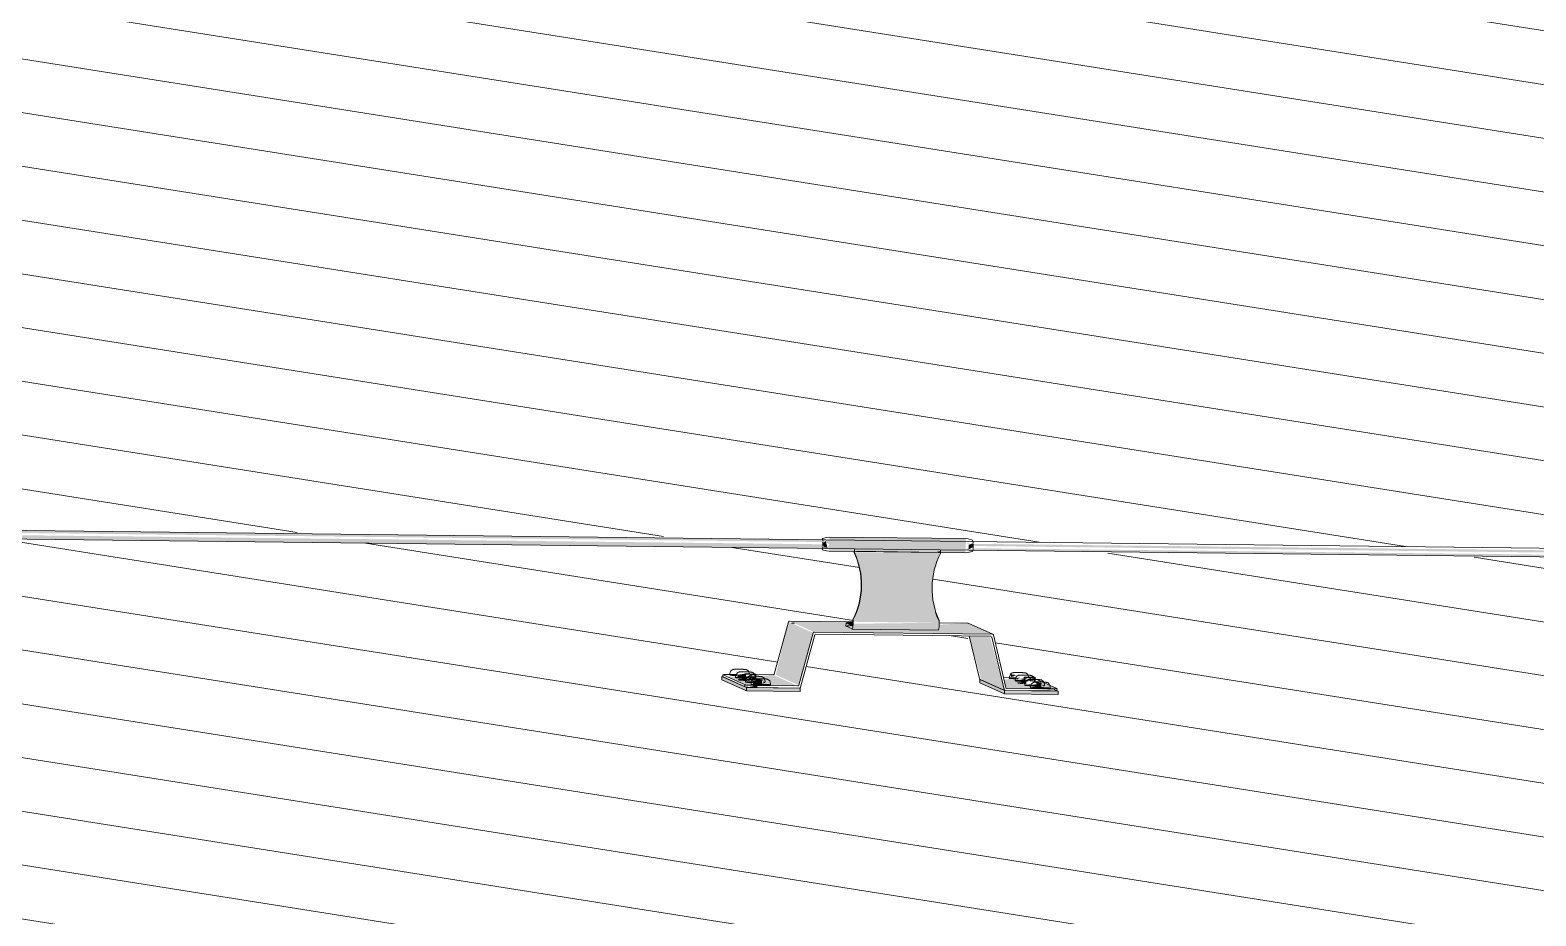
# Model space of a CAD drawing. Header units: millimetres. Extents: x -2361666 to -2009843, y -375 to 29863.
# Drawn here: x -2322538 to -2321146, y 10234 to 11052 of the extents above; entities that cross this region are included whole.
import ezdxf

# ---------------------------------------------------------------- set-up
doc = ezdxf.new("R2010")
doc.units = ezdxf.units.MM
doc.layers.add('A-ROOF-PATT', color=132, linetype='Continuous', lineweight=5)
doc.layers.add('Q-SPCQ', color=91, linetype='Continuous', lineweight=5)

# ---------------------------------------------------------------- blocks, each defined once
blk = doc.blocks.new('Static Line_Sayfa_Metal Deck_Pan Mount - Up to 15 _ pitch - Max 2 Users-1848369-SOUTH EAST - PART B')
at = {"layer": 'Q-SPCQ'}
h = blk.add_hatch(color=256, dxfattribs=at)
h.paths.add_polyline_path([(-2316066.9, 10506.4), (-2316066.8, 10510.2), (-2316069.1, 10508.3), (-2316069.1, 10507), (-2316073.4, 10509.5), (-2316073.4, 10510.3), (-2321666.2, 10573.5), (-2321667.6, 10572.7), (-2321670.3, 10574.5), (-2321672.7, 10572.2), (-2321672.6, 10571.8), (-2316067.5, 10506.4)])
h.paths.add_polyline_path([(-2321798.7, 10573.2), (-2321798.6, 10577), (-2321800.9, 10575), (-2321800.9, 10573.9), (-2321805.2, 10576.1), (-2321805.3, 10577.1), (-2327398, 10640.2), (-2327399.9, 10639.5), (-2327402.2, 10641.3), (-2327404.5, 10639), (-2327404.5, 10638.6), (-2321799.3, 10573.2)])
h.paths.add_polyline_path([(-2327530.6, 10640.1), (-2327530.4, 10643.9), (-2327532.7, 10641.8), (-2327532.7, 10640.7), (-2327537.1, 10642.9), (-2327537.1, 10643.9), (-2333129.9, 10707), (-2333132.1, 10706.3), (-2333134, 10708.2), (-2333136.3, 10705.8), (-2333136.3, 10705.4), (-2327531.1, 10640.1)])
h.paths.add_polyline_path([(-2333262.4, 10706.9), (-2333262.3, 10710.7), (-2333264.6, 10708.5), (-2333266.6, 10707.8), (-2333268.9, 10709.8), (-2333268.9, 10710.8), (-2338861.7, 10773.7), (-2338862.7, 10773.2), (-2338865.8, 10775), (-2338868.2, 10772.6), (-2338868.1, 10772.3), (-2333263, 10706.9)])
h.paths.add_polyline_path([(-2338994.2, 10773.7), (-2338994.1, 10777.5), (-2338996.4, 10775.3), (-2338998, 10774.6), (-2339000.7, 10777.2), (-2339000.8, 10777.6), (-2344593.5, 10840.9), (-2344594.6, 10840.1), (-2344597.7, 10841.9), (-2344600, 10839.4), (-2344600, 10839.1), (-2338994.8, 10773.8)])
h.paths.add_polyline_path([(-2344726.1, 10840.6), (-2344725.9, 10844.4), (-2344728.2, 10842.4), (-2344729.4, 10841.4), (-2344732.6, 10844), (-2344732.6, 10844.5), (-2350325.4, 10907.7), (-2350326.4, 10906.9), (-2350327.7, 10905.9), (-2344726.6, 10840.6)])
h = blk.add_hatch(color=256, dxfattribs=at)
h.paths.add_polyline_path([(-2316066.7, 10510.2), (-2316067.2, 10514.4), (-2321672.5, 10577.6), (-2321670.3, 10578.6), (-2321666.1, 10576.5), (-2321666.1, 10575.5), (-2316073.4, 10512.3), (-2316073.3, 10512.9), (-2316069, 10511.3), (-2316066.8, 10510.2)])
h.paths.add_polyline_path([(-2321798.6, 10577), (-2321799.1, 10581.2), (-2327404.4, 10644.4), (-2327402.1, 10645.4), (-2327398, 10643.4), (-2327398, 10642.3), (-2321805.2, 10579.2), (-2321805.2, 10579.7), (-2321800.8, 10578.1), (-2321798.6, 10577)])
h.paths.add_polyline_path([(-2327530.4, 10643.9), (-2327530.9, 10648.1), (-2333136.2, 10711.3), (-2333133.9, 10712.3), (-2333129.8, 10709.4), (-2333129.8, 10709.2), (-2327537, 10646.1), (-2327537, 10646.5), (-2327532.7, 10644.9), (-2327530.4, 10643.9)])
h.paths.add_polyline_path([(-2333262.2, 10710.7), (-2333262.8, 10714.9), (-2338868, 10778.1), (-2338865.8, 10779.1), (-2338861.7, 10776.4), (-2338861.6, 10776), (-2333268.9, 10713), (-2333268.8, 10713.4), (-2333264.5, 10711.8), (-2333262.3, 10710.7)])
h.paths.add_polyline_path([(-2338994.1, 10777.5), (-2338994.6, 10781.7), (-2344599.9, 10844.9), (-2344597.6, 10845.9), (-2344593.5, 10843.3), (-2344593.1, 10842.8), (-2339000.7, 10779.6), (-2339000.7, 10780.2), (-2338996.3, 10778.6), (-2338994.1, 10777.5)])
h.paths.add_polyline_path([(-2344725.9, 10844.4), (-2344726.4, 10848.6), (-2350325.3, 10911.7), (-2350325.3, 10909.7), (-2344732.5, 10846.5), (-2344732.5, 10847), (-2344728.2, 10845.4), (-2344725.9, 10844.4)])
for points in [[(-2321800.9, 10573.9), (-2321802.3, 10580), (-2321805.2, 10578.2), (-2321803.8, 10574.3)], [(-2321673.3, 10569.3), (-2321672.8, 10580.2), (-2321673.1, 10582.3), (-2321799.1, 10583.7), (-2321799, 10572.2), (-2321798.6, 10570.7), (-2321696.2, 10569.5)], [(-2321670.4, 10572.4), (-2321666.2, 10574.5), (-2321666.1, 10578.1), (-2321670.3, 10576.6), (-2321670.4, 10572.7)], [(-2321697.5, 10504.6), (-2321702.7, 10522.8), (-2321704.1, 10538.4), (-2321702.1, 10553.5), (-2321696.4, 10569.6), (-2321775.6, 10569.6), (-2321770.7, 10553.5), (-2321769.2, 10538.4), (-2321771.6, 10521.7), (-2321777, 10505.5), (-2321739.8, 10505.1)], [(-2321696.4, 10569.6), (-2321696.4, 10570.7), (-2321702.1, 10569.7)], [(-2321827.3, 10447), (-2321814, 10495.3), (-2321836.9, 10505.5), (-2321848.6, 10456.5), (-2321828.3, 10447.4)], [(-2321648.4, 10494.1), (-2321671.2, 10504.3), (-2321697.6, 10502.8), (-2321698.4, 10498.1), (-2321777.3, 10501.1), (-2321777.9, 10501.9), (-2321783.5, 10504.4), (-2321777.1, 10505.5), (-2321834.3, 10505.5), (-2321813.1, 10496), (-2321697.5, 10494.7)], [(-2321777.2, 10501.8), (-2321777.9, 10504.6), (-2321783.5, 10504.4), (-2321777.3, 10501.8)], [(-2321698.3, 10498.1), (-2321698.4, 10504.6), (-2321777.1, 10503.7), (-2321777, 10499), (-2321698.4, 10498.1)], [(-2321637.4, 10442.8), (-2321650.7, 10492.1), (-2321669.6, 10492.1), (-2321658.6, 10452.2)], [(-2321875.7, 10441.8), (-2321875.7, 10444.8), (-2321898.5, 10455), (-2321897.3, 10451.5), (-2321881.1, 10444.2)], [(-2321884.5, 10457.1), (-2321884.7, 10457.7), (-2321884.7, 10457.1)], [(-2321875.7, 10454.6), (-2321876.8, 10457.5), (-2321884.3, 10456.5), (-2321883.9, 10454.9), (-2321876.5, 10454.7)], [(-2321874.8, 10450.9), (-2321866.6, 10452.3), (-2321875.4, 10453.2)], [(-2321873.6, 10453.3), (-2321871.4, 10456.9), (-2321875.3, 10454.7), (-2321874.6, 10453.5)], [(-2321588.7, 10443.9), (-2321613.5, 10453.2), (-2321613.2, 10450.5), (-2321603.1, 10448.1), (-2321603.1, 10445.2), (-2321616.5, 10447.8), (-2321618.3, 10453.2), (-2321626.4, 10453.5), (-2321637.6, 10452), (-2321634.9, 10444), (-2321593.2, 10444)], [(-2321630.9, 10454.3), (-2321626.4, 10456.3), (-2321631.6, 10457)], [(-2321625.6, 10451.9), (-2321623.1, 10454.2), (-2321626.1, 10453.5), (-2321625.7, 10452.2)], [(-2321615.2, 10450.6), (-2321613.2, 10453.9), (-2321617, 10451.7), (-2321616.4, 10450.6)], [(-2321876.8, 10445.3), (-2321876.8, 10447.3), (-2321878.9, 10446.2)], [(-2321865.7, 10444.7), (-2321865.7, 10446.7), (-2321875.7, 10444.8)], [(-2321861.3, 10448.2), (-2321861.4, 10451.1), (-2321870.2, 10450.9), (-2321869.6, 10448.5), (-2321861.4, 10448.2)], [(-2321637.3, 10439), (-2321638.9, 10442.8), (-2321660.1, 10452.2), (-2321660.1, 10449.2), (-2321637.4, 10439.1)], [(-2321611.9, 10447.7), (-2321612.1, 10448.3), (-2321612.1, 10447.7)], [(-2321603, 10445.2), (-2321603.1, 10448.1), (-2321611.8, 10447.4), (-2321611.3, 10445.5), (-2321603.1, 10445.2)]]:
    blk.add_hatch(color=256, dxfattribs=at).paths.add_polyline_path(points)
h = blk.add_hatch(color=256, dxfattribs=at)
h.paths.add_polyline_path([(-2321666.8, 10570.5), (-2321667, 10571.7), (-2321672.6, 10570.5)])
h.paths.add_polyline_path([(-2321799, 10572), (-2321799.3, 10573.2), (-2321799.3, 10572)])
h.paths.add_polyline_path([(-2321666.9, 10579.7), (-2321667.1, 10580.9), (-2321667.1, 10579.7)])
h.paths.add_polyline_path([(-2321798.7, 10581.2), (-2321799.1, 10582.4), (-2321799.1, 10581.2)])
h = blk.add_hatch(color=256, dxfattribs=at)
h.paths.add_polyline_path([(-2321597.5, 10441.6), (-2321597.5, 10443.6), (-2321622.6, 10441.8)])
h.paths.add_polyline_path([(-2321637.4, 10442.8), (-2321635.9, 10444.8), (-2321637.7, 10443.9)])
h.paths.add_polyline_path([(-2321826.8, 10444.2), (-2321830.6, 10446.3), (-2321827.3, 10444.2)])
h.paths.add_polyline_path([(-2321650, 10492.1), (-2321649.7, 10494.1), (-2321650.7, 10492.1)])
h = blk.add_hatch(color=256, dxfattribs=at)
h.paths.add_polyline_path([(-2321828.3, 10446.2), (-2321851.1, 10456.5), (-2321872.7, 10454.7), (-2321871.4, 10453), (-2321870.3, 10451.6), (-2321875.2, 10452.5), (-2321876.5, 10454.7), (-2321893.9, 10455), (-2321875.5, 10447.3), (-2321830.6, 10446.3)])
h.paths.add_polyline_path([(-2321861.3, 10448.2), (-2321870.2, 10450.9), (-2321870.3, 10451.3), (-2321861.4, 10451.1)])
h = blk.add_hatch(color=256, dxfattribs=at)
h.paths.add_polyline_path([(-2321587.6, 10438.4), (-2321587.6, 10441.4), (-2321637.3, 10441.4), (-2321637.3, 10439), (-2321622.6, 10438.9)])
h.paths.add_polyline_path([(-2321826, 10441.2), (-2321826, 10444.2), (-2321875.7, 10444.2), (-2321875.7, 10441.8), (-2321850.1, 10441.5)])
h = blk.add_hatch(color=256, dxfattribs=at)
h.paths.add_polyline_path([(-2321634.9, 10444), (-2321658.5, 10452.2), (-2321657.7, 10451.2), (-2321635.9, 10442.8), (-2321635, 10443.9)])
h.paths.add_polyline_path([(-2321587.6, 10441.4), (-2321597.5, 10444), (-2321597.5, 10443.6), (-2321597.5, 10441.6), (-2321588.7, 10441.5)])
for p, q in [((-2316003.3, 10513.7), (-2350327.7, 10913.9)), ((-2350327.7, 10905.9), (-2316003.4, 10505.7)), ((-2321801.4, 10583.5), (-2321805.7, 10582.5)), ((-2321799.1, 10583.7), (-2321801.4, 10583.5)), ((-2321673.2, 10582.3), (-2321799.1, 10583.7)), ((-2321673.2, 10582.3), (-2321670.9, 10582)), ((-2321666.6, 10580.9), (-2321670.9, 10582)), ((-2321805.8, 10572.1), (-2321801.6, 10571)), ((-2321799.3, 10570.7), (-2321801.6, 10571)), ((-2321799.3, 10570.7), (-2321673.3, 10569.3)), ((-2321776.2, 10570.7), (-2321776.2, 10569.6)), ((-2321776.2, 10569.6), (-2321775.9, 10569.4)), ((-2321775.9, 10570.6), (-2321775.7, 10572.6)), ((-2321775.9, 10569.4), (-2321775.9, 10570.6)), ((-2321696.4, 10569.6), (-2321775.9, 10570.6)), ((-2321696.2, 10571.6), (-2321696.4, 10569.6)), ((-2321696.4, 10569.6), (-2321696.4, 10568.5)), ((-2321673.3, 10569.3), (-2321671, 10569.5)), ((-2321671, 10569.5), (-2321666.7, 10570.5)), ((-2321850.1, 10457.2), (-2321836.9, 10505.5)), ((-2321835.9, 10506.2), (-2321777, 10505.5)), ((-2321831.3, 10504.2), (-2321834, 10504.2)), ((-2321814, 10495.3), (-2321827.3, 10447)), ((-2321648.4, 10494.1), (-2321813.1, 10496)), ((-2321783.6, 10504.5), (-2321783.7, 10501.5)), ((-2321783.6, 10501.4), (-2321777.9, 10498.9)), ((-2321777.9, 10501.9), (-2321783.5, 10504.4)), ((-2321777.9, 10498.8), (-2321698.4, 10497.9)), ((-2321777.3, 10507.6), (-2321777.4, 10505.6)), ((-2321777, 10507.5), (-2321777.3, 10507.6)), ((-2321777, 10505.5), (-2321777, 10507.5)), ((-2321697.9, 10506.7), (-2321697.5, 10506.6)), ((-2321697.5, 10506.6), (-2321697.5, 10504.6)), ((-2321697.5, 10504.6), (-2321671.2, 10504.3)), ((-2321648, 10494), (-2321670.8, 10504.2)), ((-2321825.8, 10445), (-2321812.5, 10493.3)), ((-2321811.6, 10494), (-2321650, 10492.1)), ((-2321660.3, 10453), (-2321669.7, 10492.6)), ((-2321649, 10491.3), (-2321637.4, 10442.8)), ((-2321635.9, 10444.8), (-2321647.4, 10493.3)), ((-2321898.5, 10452), (-2321898.5, 10455)), ((-2321875.7, 10444.8), (-2321898.5, 10455)), ((-2321897.4, 10456.6), (-2321897.4, 10454.6)), ((-2321876.8, 10447.3), (-2321897.3, 10456.5)), ((-2321876.8, 10445.3), (-2321897.3, 10454.5)), ((-2321890.9, 10457.6), (-2321890.9, 10456.3)), ((-2321888.5, 10456.9), (-2321884.4, 10456.8)), ((-2321885.7, 10455.2), (-2321885.7, 10453.9)), ((-2321877.2, 10452.8), (-2321882.6, 10452.1)), ((-2321877.2, 10457.4), (-2321877.3, 10452.8)), ((-2321872.7, 10457.5), (-2321877.2, 10457.4)), ((-2321877.2, 10457.4), (-2321876.5, 10457.1)), ((-2321876.5, 10457.1), (-2321876.6, 10452.5)), ((-2321876.5, 10457.1), (-2321871.4, 10456.9)), ((-2321867.6, 10457.2), (-2321872.7, 10457.5)), ((-2321871.5, 10453), (-2321871.4, 10456.9)), ((-2321871.5, 10456.7), (-2321851.1, 10456.5)), ((-2321871.4, 10456.9), (-2321866.9, 10457)), ((-2321867.6, 10457.2), (-2321867.7, 10452.7)), ((-2321867.7, 10453.6), (-2321867.7, 10454.9)), ((-2321866.9, 10457), (-2321867.6, 10457.2)), ((-2321861.7, 10451.7), (-2321867.4, 10452.7)), ((-2321866.9, 10457), (-2321867, 10452.4)), ((-2321638.5, 10454), (-2321626.2, 10453.8)), ((-2321632.6, 10454.6), (-2321632.7, 10453.2)), ((-2321618.9, 10454.3), (-2321619, 10449.8)), ((-2321614.5, 10454.4), (-2321618.9, 10454.3)), ((-2321618.9, 10454.3), (-2321618.3, 10454.1)), ((-2321618.3, 10454.1), (-2321618.4, 10449.5)), ((-2321618.3, 10454.1), (-2321613.2, 10453.9)), ((-2321609.3, 10454.2), (-2321614.5, 10454.4)), ((-2321613.2, 10453.9), (-2321608.7, 10453.9)), ((-2321613.2, 10450.5), (-2321613.2, 10453.9)), ((-2321609.3, 10454.2), (-2321609.4, 10450.1)), ((-2321608.7, 10453.9), (-2321609.3, 10454.2)), ((-2321588.7, 10443.9), (-2321609.3, 10453.1)), ((-2321608.7, 10453.9), (-2321608.7, 10450.3)), ((-2321875.7, 10441.8), (-2321898.5, 10452)), ((-2321876.6, 10451.6), (-2321877.3, 10451.9)), ((-2321876.5, 10451.2), (-2321876.6, 10449.8)), ((-2321826, 10444.2), (-2321875.7, 10444.8)), ((-2321875.7, 10444.8), (-2321875.7, 10441.8)), ((-2321875.7, 10441.8), (-2321826, 10441.2)), ((-2321867, 10451.5), (-2321871.4, 10451.5)), ((-2321871.3, 10448.8), (-2321871.3, 10447.5)), ((-2321828.3, 10446.2), (-2321865.7, 10446.7)), ((-2321865.7, 10444.7), (-2321826.8, 10444.2)), ((-2321858.6, 10449.5), (-2321858.5, 10450.8)), ((-2321853.4, 10447.2), (-2321853.3, 10448.5)), ((-2321826, 10441.2), (-2321826, 10444.2)), ((-2321660.1, 10449.2), (-2321660.1, 10452.2)), ((-2321660.1, 10452.2), (-2321637.3, 10442)), ((-2321637.3, 10439), (-2321660.1, 10449.2)), ((-2321659.7, 10452.3), (-2321636.9, 10442.1)), ((-2321637.3, 10442), (-2321637.3, 10439)), ((-2321587.6, 10441.4), (-2321637.3, 10442)), ((-2321637.3, 10439), (-2321587.6, 10438.4)), ((-2321636.5, 10442), (-2321597.5, 10441.6)), ((-2321597.5, 10443.6), (-2321634.9, 10444)), ((-2321627.4, 10452.2), (-2321627.4, 10450.9)), ((-2321618.9, 10449.8), (-2321624.3, 10449.1)), ((-2321619, 10448.9), (-2321618.4, 10448.6)), ((-2321618.3, 10448.1), (-2321618.3, 10446.8)), ((-2321613.1, 10445.8), (-2321613.1, 10444.5)), ((-2321609.4, 10450.6), (-2321609.4, 10451.9)), ((-2321603.4, 10448.7), (-2321608.3, 10449.5)), ((-2321600.3, 10446.5), (-2321600.3, 10447.8)), ((-2321595.1, 10444.2), (-2321595.1, 10445.5)), ((-2321588.7, 10442), (-2321593.2, 10444)), ((-2321587.6, 10441.4), (-2321593.2, 10444)), ((-2321588.7, 10441.9), (-2321588.6, 10443.9)), ((-2321587.6, 10438.4), (-2321587.6, 10441.4))]:
    blk.add_line(p, q, dxfattribs=at)
at = {"layer": 'Q-SPCQ', "flags": 128}
for points in [[(-2321890.9, 10457.6), (-2321890, 10460.1), (-2321888.9, 10461), (-2321888.3, 10461.3), (-2321887.9, 10461.4), (-2321887.7, 10461.5), (-2321887.5, 10461.5), (-2321887.3, 10461.5), (-2321887.2, 10461.5), (-2321887, 10461.6), (-2321886.9, 10461.6), (-2321886.8, 10461.6), (-2321886.6, 10461.6), (-2321886.5, 10461.6), (-2321886.4, 10461.6), (-2321886.2, 10461.6), (-2321886.1, 10461.6), (-2321886, 10461.6), (-2321885.8, 10461.6), (-2321885.7, 10461.7), (-2321885.5, 10461.7), (-2321885.3, 10461.7), (-2321885.2, 10461.7), (-2321885, 10461.7), (-2321884.8, 10461.7), (-2321884.7, 10461.7), (-2321884.5, 10461.7), (-2321884.3, 10461.7), (-2321884.1, 10461.7), (-2321883.9, 10461.7), (-2321883.7, 10461.7), (-2321883.5, 10461.7), (-2321883.3, 10461.7), (-2321883.1, 10461.7), (-2321882.9, 10461.7), (-2321882.7, 10461.7), (-2321882.5, 10461.7), (-2321882.4, 10461.7)], [(-2321885.7, 10455.2), (-2321884.7, 10457.8), (-2321883.7, 10458.6), (-2321883.1, 10458.9), (-2321882.7, 10459.1), (-2321882.5, 10459.1), (-2321882.3, 10459.2), (-2321882.1, 10459.2), (-2321881.9, 10459.2), (-2321881.8, 10459.2), (-2321881.7, 10459.2), (-2321881.5, 10459.3), (-2321881.4, 10459.3), (-2321881.3, 10459.3), (-2321881.2, 10459.3), (-2321881, 10459.3), (-2321880.9, 10459.3), (-2321880.7, 10459.3), (-2321880.6, 10459.3), (-2321880.4, 10459.3), (-2321880.3, 10459.3), (-2321880.1, 10459.3), (-2321880, 10459.3), (-2321879.8, 10459.3), (-2321879.6, 10459.3), (-2321879.4, 10459.3), (-2321879.3, 10459.3), (-2321879.1, 10459.3), (-2321878.9, 10459.3), (-2321878.7, 10459.3), (-2321878.5, 10459.3), (-2321878.3, 10459.3), (-2321878.1, 10459.3), (-2321877.9, 10459.3), (-2321877.7, 10459.3), (-2321877.5, 10459.3), (-2321877.3, 10459.3), (-2321877.2, 10459.3)], [(-2321872.9, 10457.3), (-2321873.8, 10459.8), (-2321874.8, 10460.7), (-2321875.4, 10461), (-2321875.7, 10461.2), (-2321876, 10461.3), (-2321876.2, 10461.3), (-2321876.4, 10461.3), (-2321876.5, 10461.4), (-2321876.6, 10461.4), (-2321876.8, 10461.4), (-2321876.9, 10461.4), (-2321877, 10461.4), (-2321877.2, 10461.4), (-2321877.3, 10461.5), (-2321877.4, 10461.5), (-2321877.6, 10461.5), (-2321877.7, 10461.5), (-2321877.9, 10461.5), (-2321878, 10461.5), (-2321878.2, 10461.5), (-2321878.3, 10461.5), (-2321878.5, 10461.6), (-2321878.7, 10461.6), (-2321878.8, 10461.6), (-2321879, 10461.6), (-2321879.2, 10461.6), (-2321879.4, 10461.6), (-2321879.6, 10461.6), (-2321879.7, 10461.6), (-2321879.9, 10461.6), (-2321880.1, 10461.6), (-2321880.3, 10461.6), (-2321880.5, 10461.6), (-2321880.7, 10461.6), (-2321880.9, 10461.7), (-2321881.2, 10461.7), (-2321881.4, 10461.7), (-2321881.6, 10461.7), (-2321881.8, 10461.7), (-2321882, 10461.7), (-2321882.2, 10461.7), (-2321882.4, 10461.7), (-2321882.4, 10461.7)], [(-2321867.7, 10454.9), (-2321868.5, 10457.5), (-2321869.5, 10458.4), (-2321870.1, 10458.7), (-2321870.5, 10458.8), (-2321870.8, 10458.9), (-2321871, 10459), (-2321871.1, 10459), (-2321871.3, 10459), (-2321871.4, 10459.1), (-2321871.5, 10459.1), (-2321871.7, 10459.1), (-2321871.8, 10459.1), (-2321871.9, 10459.1), (-2321872.1, 10459.1), (-2321872.2, 10459.1), (-2321872.3, 10459.2), (-2321872.5, 10459.2), (-2321872.6, 10459.2), (-2321872.8, 10459.2), (-2321872.9, 10459.2), (-2321873.1, 10459.2), (-2321873.3, 10459.2), (-2321873.4, 10459.2), (-2321873.6, 10459.2), (-2321873.8, 10459.2), (-2321874, 10459.3), (-2321874.1, 10459.3), (-2321874.3, 10459.3), (-2321874.5, 10459.3), (-2321874.7, 10459.3), (-2321874.9, 10459.3), (-2321875.1, 10459.3), (-2321875.3, 10459.3), (-2321875.5, 10459.3), (-2321875.7, 10459.3), (-2321875.9, 10459.3), (-2321876.1, 10459.3), (-2321876.3, 10459.3), (-2321876.6, 10459.3), (-2321876.8, 10459.3), (-2321877, 10459.3), (-2321877.2, 10459.3), (-2321877.2, 10459.3)], [(-2321876.5, 10451.2), (-2321875.6, 10453.7), (-2321874.6, 10454.6), (-2321874, 10454.8), (-2321873.6, 10455), (-2321873.3, 10455), (-2321873.1, 10455.1), (-2321873, 10455.1), (-2321872.8, 10455.1), (-2321872.7, 10455.1), (-2321872.5, 10455.2), (-2321872.4, 10455.2), (-2321872.3, 10455.2), (-2321872.2, 10455.2), (-2321872, 10455.2), (-2321871.9, 10455.2), (-2321871.7, 10455.2), (-2321871.6, 10455.2), (-2321871.5, 10455.2), (-2321871.3, 10455.2), (-2321871.1, 10455.2), (-2321871, 10455.2), (-2321870.8, 10455.3), (-2321870.7, 10455.3), (-2321870.5, 10455.3), (-2321870.3, 10455.3), (-2321870.1, 10455.3), (-2321869.9, 10455.3), (-2321869.7, 10455.3), (-2321869.6, 10455.3), (-2321869.4, 10455.3), (-2321869.2, 10455.3), (-2321869, 10455.3), (-2321868.8, 10455.3), (-2321868.6, 10455.3), (-2321868.4, 10455.3), (-2321868.2, 10455.3), (-2321868.1, 10455.3)], [(-2321871.3, 10448.8), (-2321870.4, 10451.3), (-2321869.3, 10452.2), (-2321868.7, 10452.5), (-2321868.4, 10452.6), (-2321868.1, 10452.7), (-2321867.9, 10452.7), (-2321867.7, 10452.8), (-2321867.6, 10452.8), (-2321867.4, 10452.8), (-2321867.3, 10452.8), (-2321867.2, 10452.8), (-2321867.1, 10452.9), (-2321866.9, 10452.9), (-2321866.8, 10452.9), (-2321866.7, 10452.9), (-2321866.5, 10452.9), (-2321866.4, 10452.9), (-2321866.2, 10452.9), (-2321866.1, 10452.9), (-2321865.9, 10452.9), (-2321865.8, 10452.9), (-2321865.6, 10452.9), (-2321865.4, 10452.9), (-2321865.3, 10452.9), (-2321865.1, 10452.9), (-2321864.9, 10452.9), (-2321864.7, 10452.9), (-2321864.5, 10452.9), (-2321864.3, 10452.9), (-2321864.1, 10452.9), (-2321863.9, 10452.9), (-2321863.7, 10452.9), (-2321863.5, 10452.9), (-2321863.3, 10452.9), (-2321863.1, 10452.9), (-2321862.9, 10452.9), (-2321862.9, 10452.9)], [(-2321858.5, 10450.8), (-2321859.4, 10453.4), (-2321860.4, 10454.3), (-2321861, 10454.6), (-2321861.4, 10454.8), (-2321861.6, 10454.8), (-2321861.8, 10454.9), (-2321862, 10454.9), (-2321862.1, 10454.9), (-2321862.3, 10455), (-2321862.4, 10455), (-2321862.5, 10455), (-2321862.7, 10455), (-2321862.8, 10455), (-2321862.9, 10455), (-2321863.1, 10455.1), (-2321863.2, 10455.1), (-2321863.4, 10455.1), (-2321863.5, 10455.1), (-2321863.6, 10455.1), (-2321863.8, 10455.1), (-2321864, 10455.1), (-2321864.1, 10455.1), (-2321864.3, 10455.1), (-2321864.5, 10455.2), (-2321864.7, 10455.2), (-2321864.8, 10455.2), (-2321865, 10455.2), (-2321865.2, 10455.2), (-2321865.4, 10455.2), (-2321865.6, 10455.2), (-2321865.8, 10455.2), (-2321866, 10455.2), (-2321866.2, 10455.2), (-2321866.4, 10455.2), (-2321866.6, 10455.2), (-2321866.8, 10455.2), (-2321867, 10455.2), (-2321867.2, 10455.2), (-2321867.4, 10455.3), (-2321867.6, 10455.3), (-2321867.8, 10455.3), (-2321868, 10455.3), (-2321868.1, 10455.3)], [(-2321853.3, 10448.5), (-2321854.2, 10451.1), (-2321855.2, 10452), (-2321855.8, 10452.3), (-2321856.2, 10452.4), (-2321856.4, 10452.5), (-2321856.6, 10452.6), (-2321856.8, 10452.6), (-2321856.9, 10452.6), (-2321857.1, 10452.6), (-2321857.2, 10452.7), (-2321857.3, 10452.7), (-2321857.4, 10452.7), (-2321857.6, 10452.7), (-2321857.7, 10452.7), (-2321857.8, 10452.7), (-2321858, 10452.7), (-2321858.1, 10452.7), (-2321858.3, 10452.8), (-2321858.4, 10452.8), (-2321858.6, 10452.8), (-2321858.7, 10452.8), (-2321858.9, 10452.8), (-2321859.1, 10452.8), (-2321859.3, 10452.8), (-2321859.4, 10452.8), (-2321859.6, 10452.8), (-2321859.8, 10452.8), (-2321860, 10452.9), (-2321860.2, 10452.9), (-2321860.4, 10452.9), (-2321860.6, 10452.9), (-2321860.8, 10452.9), (-2321861, 10452.9), (-2321861.2, 10452.9), (-2321861.4, 10452.9), (-2321861.6, 10452.9), (-2321861.8, 10452.9), (-2321862, 10452.9), (-2321862.2, 10452.9), (-2321862.4, 10452.9), (-2321862.6, 10452.9), (-2321862.8, 10452.9), (-2321862.9, 10452.9)], [(-2321632.6, 10454.6), (-2321631.7, 10457.1), (-2321630.7, 10458), (-2321630.1, 10458.3), (-2321629.7, 10458.4), (-2321629.4, 10458.4), (-2321629.2, 10458.5), (-2321629, 10458.5), (-2321628.9, 10458.5), (-2321628.8, 10458.6), (-2321628.6, 10458.6), (-2321628.5, 10458.6), (-2321628.4, 10458.6), (-2321628.2, 10458.6), (-2321628.1, 10458.6), (-2321628, 10458.6), (-2321627.8, 10458.6), (-2321627.7, 10458.6), (-2321627.5, 10458.6), (-2321627.4, 10458.6), (-2321627.2, 10458.6), (-2321627.1, 10458.7), (-2321626.9, 10458.7), (-2321626.7, 10458.7), (-2321626.6, 10458.7), (-2321626.4, 10458.7), (-2321626.2, 10458.7), (-2321626, 10458.7), (-2321625.8, 10458.7), (-2321625.6, 10458.7), (-2321625.5, 10458.7), (-2321625.3, 10458.7), (-2321625.1, 10458.7), (-2321624.9, 10458.7), (-2321624.7, 10458.7), (-2321624.4, 10458.7), (-2321624.2, 10458.7), (-2321624.2, 10458.7)], [(-2321627.4, 10452.2), (-2321626.5, 10454.7), (-2321625.4, 10455.6), (-2321624.8, 10455.9), (-2321624.5, 10456), (-2321624.2, 10456.1), (-2321624, 10456.2), (-2321623.8, 10456.2), (-2321623.7, 10456.2), (-2321623.5, 10456.2), (-2321623.4, 10456.2), (-2321623.3, 10456.2), (-2321623.2, 10456.3), (-2321623, 10456.3), (-2321622.9, 10456.3), (-2321622.8, 10456.3), (-2321622.6, 10456.3), (-2321622.5, 10456.3), (-2321622.3, 10456.3), (-2321622.2, 10456.3), (-2321622, 10456.3), (-2321621.9, 10456.3), (-2321621.7, 10456.3), (-2321621.5, 10456.3), (-2321621.3, 10456.3), (-2321621.2, 10456.3), (-2321621, 10456.3), (-2321620.8, 10456.3), (-2321620.6, 10456.3), (-2321620.4, 10456.3), (-2321620.2, 10456.3), (-2321620, 10456.3), (-2321619.8, 10456.3), (-2321619.6, 10456.3), (-2321619.4, 10456.3), (-2321619.2, 10456.3), (-2321619, 10456.3), (-2321618.9, 10456.3)], [(-2321614.6, 10454.2), (-2321615.5, 10456.8), (-2321616.5, 10457.7), (-2321617.1, 10458), (-2321617.5, 10458.2), (-2321617.7, 10458.2), (-2321617.9, 10458.3), (-2321618.1, 10458.3), (-2321618.2, 10458.4), (-2321618.4, 10458.4), (-2321618.5, 10458.4), (-2321618.6, 10458.4), (-2321618.8, 10458.4), (-2321618.9, 10458.4), (-2321619, 10458.5), (-2321619.2, 10458.5), (-2321619.3, 10458.5), (-2321619.4, 10458.5), (-2321619.6, 10458.5), (-2321619.7, 10458.5), (-2321619.9, 10458.5), (-2321620.1, 10458.5), (-2321620.2, 10458.5), (-2321620.4, 10458.6), (-2321620.6, 10458.6), (-2321620.7, 10458.6), (-2321620.9, 10458.6), (-2321621.1, 10458.6), (-2321621.3, 10458.6), (-2321621.5, 10458.6), (-2321621.7, 10458.6), (-2321621.9, 10458.6), (-2321622.1, 10458.6), (-2321622.3, 10458.6), (-2321622.5, 10458.6), (-2321622.7, 10458.6), (-2321622.9, 10458.6), (-2321623.1, 10458.6), (-2321623.3, 10458.7), (-2321623.5, 10458.7), (-2321623.7, 10458.7), (-2321623.9, 10458.7), (-2321624.1, 10458.7), (-2321624.2, 10458.7)], [(-2321609.4, 10451.9), (-2321610.3, 10454.5), (-2321611.3, 10455.4), (-2321611.9, 10455.7), (-2321612.3, 10455.8), (-2321612.5, 10455.9), (-2321612.7, 10456), (-2321612.9, 10456), (-2321613, 10456), (-2321613.2, 10456), (-2321613.3, 10456.1), (-2321613.4, 10456.1), (-2321613.5, 10456.1), (-2321613.7, 10456.1), (-2321613.8, 10456.1), (-2321613.9, 10456.1), (-2321614.1, 10456.1), (-2321614.2, 10456.2), (-2321614.4, 10456.2), (-2321614.5, 10456.2), (-2321614.7, 10456.2), (-2321614.8, 10456.2), (-2321615, 10456.2), (-2321615.2, 10456.2), (-2321615.3, 10456.2), (-2321615.5, 10456.2), (-2321615.7, 10456.2), (-2321615.9, 10456.3), (-2321616.1, 10456.3), (-2321616.3, 10456.3), (-2321616.5, 10456.3), (-2321616.7, 10456.3), (-2321616.9, 10456.3), (-2321617.1, 10456.3), (-2321617.3, 10456.3), (-2321617.5, 10456.3), (-2321617.7, 10456.3), (-2321617.9, 10456.3), (-2321618.1, 10456.3), (-2321618.3, 10456.3), (-2321618.5, 10456.3), (-2321618.7, 10456.3), (-2321618.9, 10456.3), (-2321618.9, 10456.3)], [(-2321618.3, 10448.1), (-2321617.3, 10450.7), (-2321616.3, 10451.5), (-2321615.7, 10451.8), (-2321615.3, 10452), (-2321615.1, 10452), (-2321614.9, 10452.1), (-2321614.7, 10452.1), (-2321614.5, 10452.1), (-2321614.4, 10452.1), (-2321614.3, 10452.2), (-2321614.2, 10452.2), (-2321614, 10452.2), (-2321613.9, 10452.2), (-2321613.8, 10452.2), (-2321613.6, 10452.2), (-2321613.5, 10452.2), (-2321613.3, 10452.2), (-2321613.2, 10452.2), (-2321613, 10452.2), (-2321612.9, 10452.2), (-2321612.7, 10452.2), (-2321612.6, 10452.2), (-2321612.4, 10452.2), (-2321612.2, 10452.2), (-2321612, 10452.2), (-2321611.9, 10452.2), (-2321611.7, 10452.3), (-2321611.5, 10452.3), (-2321611.3, 10452.3), (-2321611.1, 10452.3), (-2321610.9, 10452.3), (-2321610.7, 10452.3), (-2321610.5, 10452.3), (-2321610.3, 10452.3), (-2321610.1, 10452.3), (-2321609.9, 10452.2), (-2321609.8, 10452.2)], [(-2321613.1, 10445.8), (-2321612.1, 10448.3), (-2321611.1, 10449.2), (-2321610.5, 10449.5), (-2321610.1, 10449.6), (-2321609.8, 10449.7), (-2321609.6, 10449.7), (-2321609.5, 10449.8), (-2321609.3, 10449.8), (-2321609.2, 10449.8), (-2321609.1, 10449.8), (-2321608.9, 10449.8), (-2321608.8, 10449.8), (-2321608.7, 10449.8), (-2321608.5, 10449.9), (-2321608.4, 10449.9), (-2321608.3, 10449.9), (-2321608.1, 10449.9), (-2321608, 10449.9), (-2321607.8, 10449.9), (-2321607.7, 10449.9), (-2321607.5, 10449.9), (-2321607.3, 10449.9), (-2321607.2, 10449.9), (-2321607, 10449.9), (-2321606.8, 10449.9), (-2321606.6, 10449.9), (-2321606.5, 10449.9), (-2321606.3, 10449.9), (-2321606.1, 10449.9), (-2321605.9, 10449.9), (-2321605.7, 10449.9), (-2321605.5, 10449.9), (-2321605.3, 10449.9), (-2321605.1, 10449.9), (-2321604.9, 10449.9), (-2321604.7, 10449.9), (-2321604.6, 10449.9)], [(-2321600.3, 10447.8), (-2321601.1, 10450.4), (-2321602.2, 10451.3), (-2321602.7, 10451.6), (-2321603.1, 10451.8), (-2321603.4, 10451.8), (-2321603.6, 10451.9), (-2321603.7, 10451.9), (-2321603.9, 10451.9), (-2321604, 10452), (-2321604.2, 10452), (-2321604.3, 10452), (-2321604.4, 10452), (-2321604.5, 10452), (-2321604.7, 10452), (-2321604.8, 10452), (-2321604.9, 10452.1), (-2321605.1, 10452.1), (-2321605.2, 10452.1), (-2321605.4, 10452.1), (-2321605.5, 10452.1), (-2321605.7, 10452.1), (-2321605.9, 10452.1), (-2321606, 10452.1), (-2321606.2, 10452.1), (-2321606.4, 10452.2), (-2321606.6, 10452.2), (-2321606.8, 10452.2), (-2321606.9, 10452.2), (-2321607.1, 10452.2), (-2321607.3, 10452.2), (-2321607.5, 10452.2), (-2321607.7, 10452.2), (-2321607.9, 10452.2), (-2321608.1, 10452.2), (-2321608.3, 10452.2), (-2321608.5, 10452.2), (-2321608.7, 10452.2), (-2321609, 10452.2), (-2321609.2, 10452.2), (-2321609.4, 10452.2), (-2321609.6, 10452.2), (-2321609.8, 10452.2), (-2321609.8, 10452.2)], [(-2321595.1, 10445.5), (-2321595.9, 10448), (-2321596.9, 10449), (-2321597.5, 10449.3), (-2321597.9, 10449.4), (-2321598.2, 10449.5), (-2321598.4, 10449.5), (-2321598.5, 10449.6), (-2321598.7, 10449.6), (-2321598.8, 10449.6), (-2321598.9, 10449.6), (-2321599.1, 10449.7), (-2321599.2, 10449.7), (-2321599.3, 10449.7), (-2321599.5, 10449.7), (-2321599.6, 10449.7), (-2321599.7, 10449.7), (-2321599.9, 10449.7), (-2321600, 10449.7), (-2321600.2, 10449.8), (-2321600.3, 10449.8), (-2321600.5, 10449.8), (-2321600.6, 10449.8), (-2321600.8, 10449.8), (-2321601, 10449.8), (-2321601.2, 10449.8), (-2321601.3, 10449.8), (-2321601.5, 10449.8), (-2321601.7, 10449.8), (-2321601.9, 10449.8), (-2321602.1, 10449.9), (-2321602.3, 10449.9), (-2321602.5, 10449.9), (-2321602.7, 10449.9), (-2321602.9, 10449.9), (-2321603.1, 10449.9), (-2321603.3, 10449.9), (-2321603.5, 10449.9), (-2321603.7, 10449.9), (-2321603.9, 10449.9), (-2321604.1, 10449.9), (-2321604.4, 10449.9), (-2321604.6, 10449.9), (-2321604.6, 10449.9)]]:
    blk.add_lwpolyline(points, dxfattribs=at)
at = {"layer": 'Q-SPCQ'}
for centre, major_axis, ratio, start_param, end_param in [((-2321805.7, 10577.3), (0.06, 5.22), 0.114883, 5.298221, 6.233461), ((-2321805.7, 10577.3), (0.06, 5.22), 0.114883, 4.257203, 5.090379), ((-2321666.7, 10575.7), (0.06, 5.22), 0.114883, 5.298221, 6.233461), ((-2321805.7, 10577.3), (0.06, 5.22), 0.114883, 3.091868, 4.139066), ((-2321839.1, 10539.3), (28.6, 63.9), 0.992151, 4.659521, 5.577086), ((-2321838.8, 10539.2), (28.6, 63.9), 0.992151, 4.659521, 5.577086), ((-2321634.6, 10536.8), (28.6, 63.9), 0.992151, 1.517928, 2.435494), ((-2321666.7, 10575.7), (0.06, 5.22), 0.114883, 3.091868, 4.139066), ((-2321666.7, 10575.7), (0.06, 5.22), 0.114883, 4.257556, 5.089999), ((-2321635, 10536.9), (28.6, 63.9), 0.992151, 2.314907, 2.435494), ((-2321835.9, 10505.2), (0.408, 0.913), 0.992151, 0.405914, 1.724551), ((-2321813.1, 10495), (0.408, 0.913), 0.992151, 0.405914, 1.724551), ((-2321768.7, 10501.2), (-15, 0.3), 0.049375, 5.351923, 6.398464), ((-2321768.6, 10504.2), (-15, 0.3), 0.049375, 5.351266, 6.398464), ((-2321777.8, 10505.8), (0.05, 4), 0.114883, 3.091868, 4.662665), ((-2321777.8, 10505.8), (0.08, 7), 0.114883, 3.091868, 4.662665), ((-2321698.3, 10504.9), (0.08, 7), 0.114883, 3.091868, 4.662665), ((-2321811.6, 10493), (0.408, 0.913), 0.992151, 0.405914, 1.724551), ((-2321650, 10491.1), (0.408, 0.913), 0.992151, 5.370463, 6.6891), ((-2321648.4, 10493.1), (0.408, 0.913), 0.992151, 5.370463, 6.6891), ((-2321887.4, 10456.4), (-10, 0.17), 0.049375, 4.827667, 6.283185), ((-2321881.9, 10456.1), (-9, 0.16), 0.049375, 5.030326, 7.558159), ((-2321876.7, 10453.8), (-9, 0.16), 0.049375, 4.827667, 7.96926), ((-2321876.7, 10453.8), (-9, 0.16), 0.049375, 4.471662, 4.827667), ((-2321876.7, 10453.8), (-9, 0.16), 0.049375, 1.991728, 4.245337), ((-2321851.1, 10457.5), (0.408, 0.913), 0.992151, 3.547507, 4.866144), ((-2321659.3, 10453.2), (0.408, 0.913), 0.992151, 2.448643, 3.547507), ((-2321623.7, 10453.1), (-9, 0.16), 0.049375, 5.030326, 7.558159), ((-2321623.7, 10453.1), (-9, 0.16), 0.049375, 1.852953, 2.422537), ((-2321619.2, 10453.3), (-10, 0.17), 0.049375, 3.256871, 4.042269), ((-2321872.1, 10451.7), (-11, 0.2), 0.049375, 5.03756, 7.551722), ((-2321866.8, 10447.2), (-10, 0.17), 0.049375, 0.115278, 1.686075), ((-2321867.6, 10449.7), (-9, 0.16), 0.049375, 5.030326, 7.558159), ((-2321866.9, 10445.2), (-10, 0.17), 0.049375, 0.377078, 1.686075), ((-2321862.3, 10447.4), (-9, 0.16), 0.049375, 4.827667, 7.96926), ((-2321872.1, 10451.7), (-11, 0.2), 0.049375, 2.084694, 4.247), ((-2321862.3, 10447.4), (-9, 0.16), 0.049375, 1.686075, 4.827667), ((-2321867.6, 10449.7), (-9, 0.16), 0.049375, 2.733272, 3.78047), ((-2321828.2, 10447.2), (0.408, 0.913), 0.992151, 3.547507, 4.866144), ((-2321826.7, 10445.2), (0.408, 0.913), 0.992151, 3.547507, 4.866144), ((-2321636.5, 10443), (0.408, 0.913), 0.992151, 2.22887, 3.547507), ((-2321634.9, 10445), (0.408, 0.913), 0.992151, 2.22887, 3.547507), ((-2321618.4, 10450.8), (-9, 0.16), 0.049375, 4.827667, 7.96926), ((-2321613.9, 10448.7), (-11, 0.2), 0.049375, 5.03756, 7.551722), ((-2321618.4, 10450.8), (-9, 0.16), 0.049375, 4.471662, 4.827667), ((-2321609.3, 10446.7), (-9, 0.16), 0.049375, 5.030326, 7.558159), ((-2321618.4, 10450.8), (-9, 0.16), 0.049375, 3.141593, 4.245337), ((-2321604.1, 10444.3), (-9, 0.16), 0.049375, 4.827667, 7.96926), ((-2321613.9, 10448.7), (-11, 0.2), 0.049375, 2.200486, 4.118996), ((-2321604.1, 10444.3), (-9, 0.16), 0.049375, 1.686075, 4.827667), ((-2321609.3, 10446.7), (-9, 0.16), 0.049375, 2.733272, 3.78047), ((-2321598.6, 10444.1), (-10, 0.17), 0.049375, 1.686075, 3.256871), ((-2321598.7, 10442.1), (-10, 0.17), 0.049375, 1.686075, 1.947874), ((-2321598.7, 10442.1), (-10, 0.17), 0.049375, 2.471473, 3.256871)]:
    blk.add_ellipse(centre, major_axis=major_axis, ratio=ratio, start_param=start_param, end_param=end_param, dxfattribs=at)
for points in [[(-2321875, 10452.9), (-2321875.8, 10452.9), (-2321876.5, 10452.9), (-2321877.3, 10452.8)], [(-2321877.3, 10452.8), (-2321877.2, 10452.8), (-2321876.9, 10452.8), (-2321876.7, 10452.6), (-2321876.6, 10452.5)], [(-2321867.7, 10452.7), (-2321868.5, 10452.8), (-2321869.4, 10452.8), (-2321870.2, 10452.9)], [(-2321619, 10449.8), (-2321618.3, 10449.9), (-2321617.5, 10449.9), (-2321616.8, 10449.9)], [(-2321618.4, 10449.5), (-2321618.5, 10449.6), (-2321618.7, 10449.8), (-2321618.9, 10449.8), (-2321619, 10449.8)]]:
    blk.add_open_spline(points, degree=3, dxfattribs=at)

msp = doc.modelspace()

# ---------------------------------------------------------------- hatches: boundary and pattern name
at = {"layer": 'A-ROOF-PATT'}
h = msp.add_hatch(dxfattribs=at)
h.set_pattern_fill('FP_4', color=256, style=0, pattern_type=2)
h.set_pattern_definition([(171.019, (-4018.334, -226018.123), (-314.1573385, 0.0011507), [])])
h.paths.add_polyline_path([(-2311995.9, 10452.5), (-2311984.9, 10453.4), (-2311995.2, 10452.5)])
h.paths.add_polyline_path([(-2311462.9, 10444.5), (-2311452, 10445.4), (-2311462.1, 10444.5)])
h.paths.add_polyline_path([(-2310334.8, 10432.9), (-2310326.2, 10428.1), (-2310323.6, 10425.7), (-2310320, 10423.1), (-2310323.6, 10420.9), (-2310325, 10418.9), (-2310319.7, 10416.8), (-2310314.6, 10418.9), (-2310312.3, 10424.2), (-2310313.4, 10437.7), (-2310317.7, 10431.8), (-2310319.6, 10431.8), (-2310321.6, 10431.5), (-2310323.8, 10431.5), (-2310325.1, 10429.8), (-2310327.2, 10428.7), (-2310332.2, 10431.4)])
h.paths.add_polyline_path([(-2301940.2, 9569.4), (-2301940.2, 10122.9), (-2305717.9, 10854.5), (-2317094.4, 11172.6), (-2318295.3, 11365.9), (-2318286.9, 11368.6), (-2318960.5, 11375.1), (-2318960.5, 11345.3), (-2318889.7, 11345.3), (-2318889.7, 11332.6), (-2318910.3, 11331.1), (-2318911.7, 11321.2), (-2318911.7, 11113.4), (-2318921.1, 11113.5), (-2318877.5, 11099.1), (-2336858.1, 11204.2), (-2338994.7, 11215), (-2338994.7, 11202.2), (-2339436.4, 11203.5), (-2341239, 11493.7), (-2350327.7, 11496.9), (-2350325.8, 10913.9), (-2344726.2, 10849.9), (-2344726.4, 10851.1), (-2344594.1, 10847.5), (-2344593.1, 10847), (-2338994.4, 10783), (-2338994.6, 10784.2), (-2338862.3, 10780.7), (-2338862.1, 10780.2), (-2333262.7, 10716.9), (-2333262.8, 10717.4), (-2333130.4, 10713.8), (-2333130.3, 10713.4), (-2327530.7, 10649.4), (-2327530.9, 10650.6), (-2327398.6, 10647), (-2327398.4, 10646.5), (-2321798.9, 10582.5), (-2321799.1, 10583.7), (-2321666.8, 10580.2), (-2321666.6, 10579.7), (-2316067, 10515.7), (-2316067.2, 10516.9), (-2315934.9, 10513.3), (-2315934.8, 10512.3), (-2315809.7, 10510.5), (-2315570.5, 10506), (-2315550.4, 10506.7), (-2315374, 10503.5), (-2315304.6, 10502.3), (-2315249.7, 10502.3), (-2315240.9, 10501.5), (-2315156.9, 10500.4), (-2315093.5, 10499.5), (-2314890.1, 10496.5), (-2314827.3, 10494.6), (-2314825.2, 10496), (-2312862.2, 10465.1), (-2312861.3, 10465.1), (-2312828.7, 10465.5), (-2312584.4, 10461.9), (-2312529.4, 10461.4), (-2312354.3, 10458.2), (-2312284.8, 10457), (-2312229.9, 10457), (-2312221.1, 10456.3), (-2312129.7, 10455.2), (-2312042.8, 10453.9), (-2311540.8, 10446.6), (-2311424.1, 10444.2), (-2311375, 10443.9), (-2311296.6, 10442.8), (-2310998.7, 10438), (-2310996.1, 10437.2), (-2310963.5, 10437.5), (-2310708.4, 10433.9), (-2310638.3, 10433.1), (-2310349.4, 10428.1), (-2310336.5, 10428.9), (-2310332.2, 10436.5), (-2310323.4, 10441.2), (-2310314.6, 10440.9), (-2310311.9, 10439.9), (-2310215.1, 10390.4), (-2310208.9, 10372), (-2310208.9, 10369.7), (-2310008.9, 10366.4), (-2309994.6, 10360), (-2309993.4, 10309.1), (-2309988.5, 10305.4), (-2309988.6, 10300.9), (-2310117.7, 10303.9), (-2310117.7, 10305.4), (-2310248.7, 10306.9), (-2310248.7, 10303.9), (-2310276.8, 10304.3), (-2310276.8, 10307.3), (-2310407.8, 10306.9), (-2310407.8, 10305.8), (-2310536.9, 10309.1), (-2310536.9, 10310.3), (-2310536.8, 10312.6), (-2310536.9, 10313.3), (-2310541.7, 10317.1), (-2310542.9, 10318.4), (-2310562.2, 10320.1), (-2310562.3, 10321.6), (-2310562.1, 10323.9), (-2310562.4, 10324.7), (-2310561.9, 10326.9), (-2310559.4, 10373.8), (-2310340.7, 10373.4), (-2310338.6, 10374.3), (-2310338.6, 10421.9), (-2310397.4, 10421.9), (-2310537.1, 10423.7), (-2315964.6, 10502.7), (-2315970.8, 10482.5), (-2315972.3, 10470.8), (-2315970.8, 10454.8), (-2315963.9, 10437.7), (-2315939.4, 10437.5), (-2315917.5, 10426), (-2315915.3, 10425.3), (-2315904, 10386.9), (-2315875.4, 10385.4), (-2315855.8, 10374.6), (-2315855.8, 10371.6), (-2315905.6, 10372.2), (-2315928.3, 10382.4), (-2315928.4, 10386.1), (-2315940, 10425.5), (-2316081.2, 10429.2), (-2316104.1, 10439.4), (-2316044.9, 10439.4), (-2316039, 10459.8), (-2316037.4, 10471.5), (-2316039, 10487.4), (-2316045.2, 10503.7), (-2316074.1, 10506.1), (-2316074.5, 10506.5), (-2321673.1, 10570.5), (-2321673.3, 10569.3), (-2321696.5, 10569.3), (-2321702.6, 10549.3), (-2321704.2, 10537.6), (-2321702.6, 10521.7), (-2321695.7, 10504.6), (-2321671.2, 10504.3), (-2321649.4, 10492.9), (-2321647.1, 10492.1), (-2321635.9, 10453.7), (-2321607.2, 10452.2), (-2321587.6, 10441.4), (-2321587.6, 10438.4), (-2321637.4, 10439.1), (-2321660.1, 10449.2), (-2321662.2, 10461), (-2321671.8, 10492.4), (-2321813.1, 10496), (-2321835.9, 10506.2), (-2321776.8, 10506.2), (-2321770.8, 10526.7), (-2321769.2, 10538.4), (-2321770.8, 10554.3), (-2321776.5, 10570.5), (-2321805.9, 10572.2), (-2321806.3, 10573.3), (-2327404.9, 10637.3), (-2327405.2, 10636.1), (-2327428.4, 10636.1), (-2327434.5, 10616.1), (-2327436, 10604.4), (-2327434.5, 10588.5), (-2327427.5, 10571.4), (-2327403.1, 10571.1), (-2327381.2, 10559.7), (-2327379, 10558.9), (-2327367.7, 10520.6), (-2327339.1, 10519.1), (-2327319.4, 10508.3), (-2327319.5, 10505.3), (-2327369.3, 10505.9), (-2327392, 10516.1), (-2327392.8, 10522.8), (-2327403.7, 10559.2), (-2327544.9, 10562.8), (-2327567.7, 10573.1), (-2327508.6, 10573.1), (-2327502.6, 10593.5), (-2327501.1, 10605.2), (-2327502.6, 10621.1), (-2327508.8, 10637.3), (-2327537.7, 10639.1), (-2327538.1, 10640.2), (-2333136.7, 10704.2), (-2333137, 10703), (-2333160.2, 10703), (-2333166.3, 10683), (-2333167.8, 10671.3), (-2333166.3, 10655.4), (-2333159.4, 10638.3), (-2333134.9, 10638), (-2333113, 10626.5), (-2333110.8, 10625.8), (-2333099.5, 10587.4), (-2333070.9, 10585.9), (-2333051.3, 10575.1), (-2333051.3, 10572.1), (-2333101.1, 10572.8), (-2333123.8, 10582.9), (-2333123.9, 10586.7), (-2333135.5, 10626), (-2333276.7, 10629.7), (-2333299.6, 10639.9), (-2333240.4, 10639.9), (-2333234.5, 10660.3), (-2333232.9, 10672), (-2333234.5, 10687.9), (-2333240.7, 10704.2), (-2333269.5, 10705.9), (-2333270, 10707), (-2338868.6, 10771), (-2338868.8, 10769.8), (-2338892, 10769.8), (-2338898.1, 10749.8), (-2338899.7, 10738.1), (-2338896.5, 10716.9), (-2338891.2, 10705.1), (-2338866.7, 10704.8), (-2338844.9, 10693.4), (-2338842.6, 10692.6), (-2338831.4, 10654.2), (-2338802.7, 10652.7), (-2338783.1, 10642), (-2338783.2, 10639), (-2338832.9, 10639.6), (-2338855.6, 10649.7), (-2338855.8, 10653.5), (-2338867.3, 10692.9), (-2339008.6, 10696.5), (-2339031.4, 10706.7), (-2338972.3, 10706.7), (-2338966.3, 10727.2), (-2338964.8, 10738.9), (-2338967.7, 10759.1), (-2338972.5, 10771), (-2339001.4, 10772.7), (-2339001.8, 10773.8), (-2344600.4, 10837.8), (-2344600.7, 10836.6), (-2344623.9, 10836.6), (-2344630, 10816.6), (-2344631.5, 10804.9), (-2344630, 10789), (-2344623, 10771.9), (-2344598.6, 10771.6), (-2344576.7, 10760.2), (-2344574.5, 10759.5), (-2344563.2, 10721.1), (-2344534.6, 10719.6), (-2344514.9, 10708.8), (-2344515, 10705.8), (-2344564.8, 10706.4), (-2344587.5, 10716.9), (-2344587.6, 10720.3), (-2344599.2, 10759.7), (-2344740.4, 10763.4), (-2344763.2, 10773.6), (-2344704.1, 10773.6), (-2344698.1, 10794), (-2344696.6, 10805.7), (-2344698.1, 10821.6), (-2344704.3, 10837.8), (-2344733.2, 10839.6), (-2344733.6, 10840.7), (-2350327.7, 10904.7), (-2350327.7, 10837.3), (-2350308.5, 10827), (-2350306.3, 10826.3), (-2350295, 10787.9), (-2350266.4, 10786.4), (-2350246.8, 10775.6), (-2350246.8, 10772.6), (-2350296.6, 10773.3), (-2350319.3, 10783.4), (-2350319.4, 10787.2), (-2350327.7, 10822), (-2350327.7, 10410.4), (-2302168, 9573.4)])
h.paths.add_polyline_path([(-2316094.2, 10374.4), (-2316143.9, 10375), (-2316166.7, 10385.2), (-2316165.5, 10389.7), (-2316157.3, 10390.4), (-2316158.1, 10393.2), (-2316143.9, 10390.7), (-2316143.8, 10390.2), (-2316114.4, 10387.4), (-2316094.2, 10377.4), (-2316094.2, 10375)])
h.paths.add_polyline_path([(-2316094, 10378.1), (-2316096.4, 10380.6), (-2316118.3, 10390.4), (-2316104.1, 10438.2), (-2316080.7, 10426.4), (-2316093.4, 10380.1)])
h.paths.add_polyline_path([(-2315899, 10387.4), (-2315899.8, 10390.2), (-2315894.6, 10388.2)])
h.paths.add_polyline_path([(-2321826, 10441.2), (-2321875.7, 10441.8), (-2321898.5, 10452), (-2321897.3, 10456.5), (-2321889.1, 10457.3), (-2321889.9, 10460), (-2321875.7, 10457.5), (-2321875.7, 10457), (-2321847.9, 10455), (-2321826, 10444.2), (-2321826, 10441.8)])
h.paths.add_polyline_path([(-2321825.8, 10445), (-2321828.3, 10447.4), (-2321850.1, 10457.2), (-2321835.9, 10505), (-2321812.5, 10493.3), (-2321825.2, 10447)])
h.paths.add_polyline_path([(-2321630.9, 10454.3), (-2321631.6, 10457), (-2321626.4, 10455)])
h.paths.add_polyline_path([(-2327557.9, 10508.1), (-2327607.5, 10508.6), (-2327630.4, 10518.8), (-2327629.1, 10523.3), (-2327621, 10524.1), (-2327621.7, 10526.9), (-2327607.6, 10524.3), (-2327607.5, 10523.9), (-2327579.7, 10521.8), (-2327557.8, 10511.1), (-2327557.9, 10508.6)])
h.paths.add_polyline_path([(-2327557.6, 10511.8), (-2327560.1, 10514.3), (-2327582, 10524), (-2327567.7, 10571.9), (-2327544.4, 10560.1), (-2327557.1, 10513.8)])
h.paths.add_polyline_path([(-2327362.7, 10521.1), (-2327363.5, 10523.9), (-2327358.3, 10521.9)])
h.paths.add_polyline_path([(-2333289.7, 10574.9), (-2333342.2, 10576.8), (-2333362.2, 10585.7), (-2333361, 10590.2), (-2333352.8, 10591), (-2333353.6, 10593.7), (-2333339.4, 10591.2), (-2333339.3, 10590.7), (-2333311.5, 10588.7), (-2333289.7, 10577.9), (-2333289.7, 10575.5)])
h.paths.add_polyline_path([(-2333289.5, 10578.6), (-2333291.9, 10581.1), (-2333313.8, 10590.9), (-2333299.6, 10638.7), (-2333276.2, 10626.9), (-2333288.9, 10580.7)])
h.paths.add_polyline_path([(-2333094.5, 10587.9), (-2333095.3, 10590.7), (-2333091.6, 10588.5)])
h.paths.add_polyline_path([(-2339021.5, 10641.7), (-2339071.2, 10642.3), (-2339094, 10652.5), (-2339092.8, 10657), (-2339084.6, 10657.8), (-2339085.4, 10660.6), (-2339071.2, 10658), (-2339071.2, 10657.5), (-2339043.4, 10655.5), (-2339021.5, 10644.7), (-2339021.5, 10642.3)])
h.paths.add_polyline_path([(-2339021.3, 10645.5), (-2339023.8, 10647.9), (-2339045.6, 10657.7), (-2339031.4, 10705.6), (-2339008, 10693.8), (-2339020.7, 10647.5)])
h.paths.add_polyline_path([(-2338826.4, 10654.8), (-2338827.1, 10657.5), (-2338823.4, 10655.3)])
h.paths.add_polyline_path([(-2344753.4, 10708.6), (-2344803, 10709.2), (-2344825.9, 10719.4), (-2344824.6, 10723.8), (-2344816.5, 10724.6), (-2344817.2, 10727.4), (-2344803.1, 10724.9), (-2344803, 10724.4), (-2344775.2, 10722.4), (-2344753.3, 10711.6), (-2344753.4, 10709.2)])
h.paths.add_polyline_path([(-2344753.1, 10712.3), (-2344755.6, 10714.8), (-2344777.5, 10724.5), (-2344763.2, 10772.4), (-2344739.9, 10760.6), (-2344752.6, 10714.3)])
h.paths.add_polyline_path([(-2344558.2, 10721.6), (-2344559, 10724.4), (-2344553.8, 10722.4)])
h.paths.add_polyline_path([(-2350290, 10788.5), (-2350290.8, 10791.2), (-2350287.1, 10789)])

# ---------------------------------------------------------------- block references
at = {"layer": 'Q-SPCQ'}
msp.add_blockref('Static Line_Sayfa_Metal Deck_Pan Mount - Up to 15 _ pitch - Max 2 Users-1848369-SOUTH EAST - PART B', (0, 0), dxfattribs=at)

doc.saveas('drawing.dxf')
